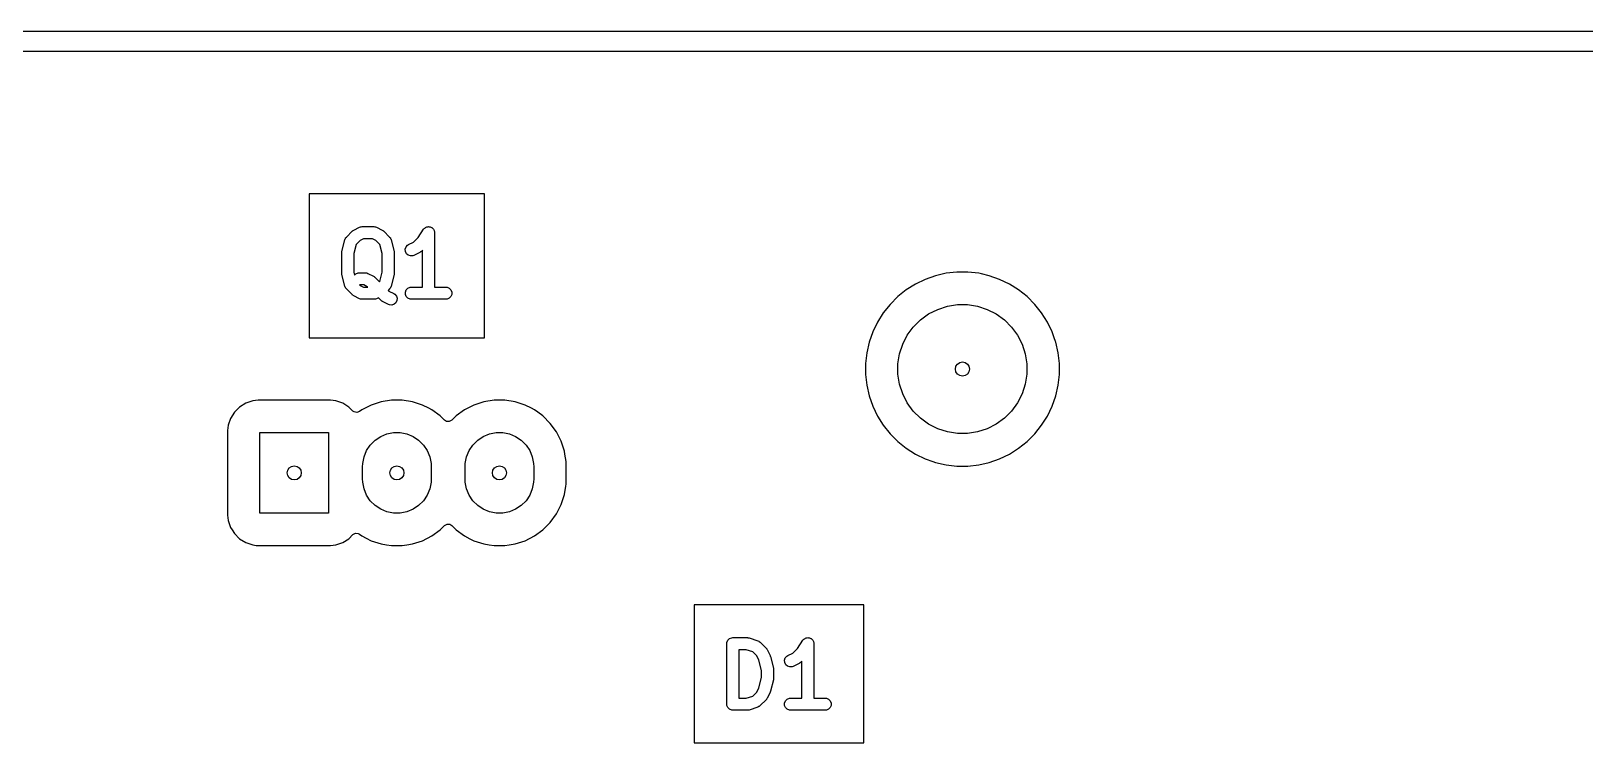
# Model space of a CAD drawing. Extents: x 20 to 124, y -124 to -20.
# Drawn here: x 55.82 to 94.28, y -37.62 to -20 of the extents above; entities that cross this region are included whole.
import ezdxf

# ---------------------------------------------------------------- set-up
doc = ezdxf.new("R2010")
doc.units = 0
doc.layers.add('BLACK', color=7, linetype='CONTINUOUS')
doc.layers.add('WHITE', color=7, linetype='CONTINUOUS')

msp = doc.modelspace()

# ---------------------------------------------------------------- linework, layer by layer
at = {"layer": 'BLACK', "linetype": 'CONTINUOUS'}
for p, q in [((20.6245, -20.5005), (123.3755, -20.5005)), ((67.044786, -24.032484), (62.70251, -24.032484)), ((62.70251, -24.032484), (62.70251, -27.59091)), ((67.044786, -27.59091), (67.044786, -24.032484)), ((63.626076, -25.099048), (63.768934, -24.956191)), ((63.768934, -24.956191), (63.780435, -24.946752)), ((63.780435, -24.946752), (63.783032, -24.943758)), ((63.783032, -24.943758), (63.787545, -24.940917)), ((63.787545, -24.940917), (63.791665, -24.937536)), ((63.791665, -24.937536), (63.795324, -24.93602)), ((63.795324, -24.93602), (63.807918, -24.928093)), ((63.807918, -24.928093), (63.950774, -24.856664)), ((63.950774, -24.856664), (63.978238, -24.846155)), ((63.978238, -24.846155), (63.983612, -24.845773)), ((63.983612, -24.845773), (63.988593, -24.84371)), ((63.988593, -24.84371), (64.017857, -24.840828)), ((64.017857, -24.840828), (64.303571, -24.840828)), ((64.303571, -24.840828), (64.332835, -24.84371)), ((64.332835, -24.84371), (64.337815, -24.845773)), ((64.337815, -24.845773), (64.34319, -24.846155)), ((64.34319, -24.846155), (64.370653, -24.856664)), ((64.370653, -24.856664), (64.51351, -24.928093)), ((64.51351, -24.928093), (64.526103, -24.93602)), ((64.526103, -24.93602), (64.529763, -24.937536)), ((64.529763, -24.937536), (64.533882, -24.940917)), ((64.533882, -24.940917), (64.538396, -24.943758)), ((64.538396, -24.943758), (64.540992, -24.946751)), ((64.540992, -24.946751), (64.552494, -24.956191)), ((64.552494, -24.956191), (64.695351, -25.099048)), ((65.401287, -25.109551), (65.535907, -24.907623)), ((65.535907, -24.907623), (65.535973, -24.907542)), ((65.535973, -24.907542), (65.535994, -24.907492)), ((65.535994, -24.907492), (65.536105, -24.90738)), ((65.536105, -24.90738), (65.554537, -24.884872)), ((65.554537, -24.884872), (65.566879, -24.876606)), ((65.566879, -24.876606), (65.577378, -24.866108)), ((65.577378, -24.866108), (65.590954, -24.860484)), ((65.590954, -24.860484), (65.603167, -24.852306)), ((65.603167, -24.852306), (65.617728, -24.849393)), ((65.617728, -24.849393), (65.63145, -24.84371)), ((65.63145, -24.84371), (65.646147, -24.84371)), ((65.646147, -24.84371), (65.660557, -24.840828)), ((65.660557, -24.840828), (65.675127, -24.84371)), ((65.675127, -24.84371), (65.689978, -24.84371)), ((65.689978, -24.84371), (65.703552, -24.849332)), ((65.703552, -24.849332), (65.717971, -24.852185)), ((65.717971, -24.852185), (65.730331, -24.860425)), ((65.730331, -24.860425), (65.74405, -24.866108)), ((65.74405, -24.866108), (65.754439, -24.876497)), ((65.754439, -24.876497), (65.76667, -24.884651)), ((65.76667, -24.884651), (65.774935, -24.896993)), ((65.774935, -24.896993), (65.785434, -24.907492)), ((65.785434, -24.907492), (65.791057, -24.921068)), ((65.791057, -24.921068), (65.799236, -24.933281)), ((65.799236, -24.933281), (65.802148, -24.947843)), ((65.802148, -24.947843), (65.807832, -24.961564)), ((65.807832, -24.961564), (65.810683, -24.990516)), ((65.810683, -24.990516), (65.810714, -24.99067)), ((65.810714, -24.99067), (65.810703, -24.990722)), ((65.810703, -24.990722), (65.810714, -24.990828)), ((65.810714, -24.990828), (65.810714, -26.340828)), ((63.515193, -25.454448), (63.586621, -25.168734)), ((63.586621, -25.168734), (63.596514, -25.141043)), ((63.596514, -25.141043), (63.603152, -25.132083)), ((63.603152, -25.132083), (63.607421, -25.121778)), ((63.607421, -25.121778), (63.626076, -25.099048)), ((63.867586, -25.281802), (63.810714, -25.509291)), ((63.963853, -25.185534), (63.867586, -25.281802)), ((64.053267, -25.140828), (63.963853, -25.185534)), ((64.268161, -25.140828), (64.053267, -25.140828)), ((64.357574, -25.185535), (64.268161, -25.140828)), ((64.45384, -25.281801), (64.357574, -25.185535)), ((64.510714, -25.509292), (64.45384, -25.281801)), ((64.695351, -25.099048), (64.714006, -25.121778)), ((64.714006, -25.121778), (64.718273, -25.132081)), ((64.718273, -25.132081), (64.724913, -25.141042)), ((64.724913, -25.141042), (64.734806, -25.168733)), ((64.734806, -25.168733), (64.806235, -25.454447)), ((65.083321, -25.400639), (65.101828, -25.345116)), ((65.101828, -25.345116), (65.140175, -25.300901)), ((65.140175, -25.300901), (65.165061, -25.285236)), ((65.165061, -25.285236), (65.286146, -25.224692)), ((65.286146, -25.224692), (65.401287, -25.109551)), ((63.510714, -25.490828), (63.511216, -25.485724)), ((63.510714, -25.990828), (63.510714, -25.490828)), ((63.510891, -25.483537), (63.51251, -25.472586)), ((63.511216, -25.485724), (63.510891, -25.483537)), ((63.51251, -25.472586), (63.513596, -25.461564)), ((63.513596, -25.461564), (63.514443, -25.459519)), ((63.514443, -25.459519), (63.515193, -25.454448)), ((63.810714, -25.509291), (63.810714, -25.972364)), ((64.510714, -25.972363), (64.510714, -25.509292)), ((64.806235, -25.454447), (64.806985, -25.459519)), ((64.806985, -25.459519), (64.807832, -25.461564)), ((64.807832, -25.461564), (64.808917, -25.472583)), ((64.808917, -25.472583), (64.810537, -25.483536)), ((64.810537, -25.483536), (64.810211, -25.485724)), ((64.810211, -25.485724), (64.810714, -25.490828)), ((64.810714, -25.490828), (64.810714, -25.990828)), ((65.08747, -25.459019), (65.083321, -25.400639)), ((65.113644, -25.511368), (65.08747, -25.459019)), ((65.157859, -25.549715), (65.113644, -25.511368)), ((65.213382, -25.568222), (65.157859, -25.549715)), ((65.271762, -25.564073), (65.213382, -25.568222)), ((65.299225, -25.553564), (65.271762, -25.564073)), ((65.442082, -25.482135), (65.299225, -25.553564)), ((65.454675, -25.474207), (65.442082, -25.482135)), ((65.458335, -25.472692), (65.454675, -25.474207)), ((65.462454, -25.46931), (65.458335, -25.472692)), ((65.466968, -25.46647), (65.462454, -25.46931)), ((65.469564, -25.463476), (65.466968, -25.46647)), ((65.481066, -25.454037), (65.469564, -25.463476)), ((65.510714, -25.424389), (65.481066, -25.454037)), ((65.510714, -26.340828), (65.510714, -25.424389)), ((63.511216, -25.995931), (63.510714, -25.990828)), ((63.510891, -25.998119), (63.511216, -25.995931)), ((63.51251, -26.009069), (63.510891, -25.998119)), ((63.513596, -26.020092), (63.51251, -26.009069)), ((63.514443, -26.022136), (63.513596, -26.020092)), ((63.515193, -26.027208), (63.514443, -26.022136)), ((63.586621, -26.312922), (63.515193, -26.027208)), ((63.810714, -25.972364), (63.828509, -26.043547)), ((63.828509, -26.043547), (63.863092, -26.008965)), ((63.863092, -26.008965), (63.917164, -25.986567)), ((63.917164, -25.986567), (63.946428, -25.983685)), ((63.946428, -25.983685), (64.089285, -25.983685)), ((64.089285, -25.983685), (64.118549, -25.986567)), ((64.118549, -25.986567), (64.123529, -25.98863)), ((64.123529, -25.98863), (64.128904, -25.989012)), ((64.128904, -25.989012), (64.156367, -25.999521)), ((64.156367, -25.999521), (64.299224, -26.07095)), ((64.299224, -26.07095), (64.311817, -26.078877)), ((64.311817, -26.078877), (64.315477, -26.080393)), ((64.315477, -26.080393), (64.319596, -26.083774)), ((64.319596, -26.083774), (64.32411, -26.086615)), ((64.32411, -26.086615), (64.326706, -26.089608)), ((64.326706, -26.089608), (64.338208, -26.099048)), ((64.338208, -26.099048), (64.446427, -26.207267)), ((64.45384, -26.199854), (64.510714, -25.972363)), ((64.806235, -26.027209), (64.734806, -26.312923)), ((64.806985, -26.022136), (64.806235, -26.027209)), ((64.807832, -26.020092), (64.806985, -26.022136)), ((64.808917, -26.009072), (64.807832, -26.020092)), ((64.810537, -25.99812), (64.808917, -26.009072)), ((64.810714, -25.990828), (64.810211, -25.995931)), ((64.810211, -25.995931), (64.810537, -25.99812)), ((77.954917, -26.146234), (77.712005, -26.263214)), ((78.209397, -26.057187), (77.954917, -26.146234)), ((78.209405, -26.057184), (78.209397, -26.057187)), ((78.472268, -25.997188), (78.209405, -26.057184)), ((78.47228, -25.997186), (78.472268, -25.997188)), ((78.740186, -25.967), (78.47228, -25.997186)), ((78.740191, -25.967), (78.740186, -25.967)), ((79.009809, -25.967), (78.740191, -25.967)), ((79.009813, -25.967), (79.009809, -25.967)), ((79.277719, -25.997186), (79.009813, -25.967)), ((79.277728, -25.997187), (79.277719, -25.997186)), ((79.277732, -25.997188), (79.277728, -25.997187)), ((79.343446, -26.012187), (79.277732, -25.997188)), ((79.540594, -26.057184), (79.343446, -26.012187)), ((79.540602, -26.057187), (79.540594, -26.057184)), ((79.795082, -26.146234), (79.540602, -26.057187)), ((80.037994, -26.263214), (79.795082, -26.146234)), ((63.596514, -26.340613), (63.586621, -26.312922)), ((63.603153, -26.349573), (63.596514, -26.340613)), ((63.607421, -26.359877), (63.603153, -26.349573)), ((63.626076, -26.382608), (63.607421, -26.359877)), ((63.768934, -26.525466), (63.626076, -26.382608)), ((63.780438, -26.534907), (63.768934, -26.525466)), ((63.783033, -26.537899), (63.780438, -26.534907)), ((63.787542, -26.540737), (63.783033, -26.537899)), ((64.053875, -26.283685), (63.951417, -26.283685)), ((63.951417, -26.283685), (63.963853, -26.296121)), ((63.963853, -26.296121), (64.053267, -26.340828)), ((64.053267, -26.340828), (64.155724, -26.340828)), ((64.143288, -26.328392), (64.053875, -26.283685)), ((64.155724, -26.340828), (64.143288, -26.328392)), ((64.446427, -26.207267), (64.45384, -26.199854)), ((64.695351, -26.382608), (64.658559, -26.419399)), ((64.658559, -26.419399), (64.678138, -26.438978)), ((64.678138, -26.438978), (64.799224, -26.499521)), ((64.714006, -26.359877), (64.695351, -26.382608)), ((64.718272, -26.349575), (64.714006, -26.359877)), ((64.724913, -26.340614), (64.718272, -26.349575)), ((64.734806, -26.312923), (64.724913, -26.340614)), ((64.799224, -26.499521), (64.82411, -26.515186)), ((64.82411, -26.515186), (64.862456, -26.559401)), ((65.085025, -26.461564), (65.107423, -26.407492)), ((65.085025, -26.520092), (65.085025, -26.461564)), ((65.107423, -26.574164), (65.085025, -26.520092)), ((65.107423, -26.407492), (65.148807, -26.366108)), ((65.148807, -26.366108), (65.202879, -26.34371)), ((65.202879, -26.34371), (65.232143, -26.340828)), ((65.232143, -26.340828), (65.510714, -26.340828)), ((65.810714, -26.340828), (66.089286, -26.340828)), ((66.089286, -26.340828), (66.11855, -26.34371)), ((66.11855, -26.34371), (66.172622, -26.366108)), ((66.172622, -26.366108), (66.214006, -26.407492)), ((66.214006, -26.407492), (66.236404, -26.461564)), ((66.236404, -26.520092), (66.214006, -26.574164)), ((66.236404, -26.461564), (66.236404, -26.520092)), ((77.483712, -26.406661), (77.272915, -26.574765)), ((77.712005, -26.263214), (77.483712, -26.406661)), ((80.037997, -26.263216), (80.037994, -26.263214)), ((80.266289, -26.406662), (80.037997, -26.263216)), ((80.477085, -26.574766), (80.266289, -26.406662)), ((63.791665, -26.544121), (63.787542, -26.540737)), ((63.795326, -26.545637), (63.791665, -26.544121)), ((63.807918, -26.553564), (63.795326, -26.545637)), ((63.950776, -26.624992), (63.807918, -26.553564)), ((63.978239, -26.635502), (63.950776, -26.624992)), ((63.983614, -26.635883), (63.978239, -26.635502)), ((63.988593, -26.637946), (63.983614, -26.635883)), ((64.017857, -26.640828), (63.988593, -26.637946)), ((64.303571, -26.640828), (64.017857, -26.640828)), ((64.332835, -26.637946), (64.303571, -26.640828)), ((64.337813, -26.635883), (64.332835, -26.637946)), ((64.343189, -26.635502), (64.337813, -26.635883)), ((64.370653, -26.624992), (64.343189, -26.635502)), ((64.416809, -26.601913), (64.370653, -26.624992)), ((64.483219, -26.668323), (64.416809, -26.601913)), ((64.494725, -26.677766), (64.483219, -26.668323)), ((64.497318, -26.680756), (64.494725, -26.677766)), ((64.501823, -26.683592), (64.497318, -26.680756)), ((64.505949, -26.686978), (64.501823, -26.683592)), ((64.509612, -26.688495), (64.505949, -26.686978)), ((64.522203, -26.696421), (64.509612, -26.688495)), ((64.665061, -26.767849), (64.522203, -26.696421)), ((64.692524, -26.778359), (64.665061, -26.767849)), ((64.750904, -26.782507), (64.692524, -26.778359)), ((64.806427, -26.763999), (64.750904, -26.782507)), ((64.850642, -26.725652), (64.806427, -26.763999)), ((64.876816, -26.673303), (64.850642, -26.725652)), ((64.862456, -26.559401), (64.880964, -26.614923)), ((64.880964, -26.614923), (64.876816, -26.673303)), ((65.148807, -26.615548), (65.107423, -26.574164)), ((65.202879, -26.637946), (65.148807, -26.615548)), ((65.232143, -26.640828), (65.202879, -26.637946)), ((66.089286, -26.640828), (65.232143, -26.640828)), ((66.11855, -26.637946), (66.089286, -26.640828)), ((66.172622, -26.615548), (66.11855, -26.637946)), ((66.214006, -26.574164), (66.172622, -26.615548)), ((77.082265, -26.765415), (76.914161, -26.976212)), ((77.272915, -26.574765), (77.082265, -26.765415)), ((78.039002, -27.003276), (78.262707, -26.889293)), ((78.262707, -26.889293), (78.501487, -26.811708)), ((78.501487, -26.811708), (78.749465, -26.772432)), ((78.749465, -26.772432), (79.000535, -26.772432)), ((79.000535, -26.772432), (79.248513, -26.811708)), ((79.248513, -26.811708), (79.487293, -26.889293)), ((79.487293, -26.889293), (79.710998, -27.003276)), ((80.667734, -26.765415), (80.477085, -26.574766)), ((80.835838, -26.976211), (80.667734, -26.765415)), ((76.770714, -27.204505), (76.653734, -27.447417)), ((76.914161, -26.976212), (76.770714, -27.204505)), ((77.65835, -27.328383), (77.835883, -27.15085)), ((77.835883, -27.15085), (78.039002, -27.003276)), ((79.710998, -27.003276), (79.914117, -27.15085)), ((79.914117, -27.15085), (80.09165, -27.328383)), ((80.979284, -27.204503), (80.835838, -26.976211)), ((81.096267, -27.447421), (80.979284, -27.204503)), ((62.70251, -27.59091), (67.044786, -27.59091)), ((76.653734, -27.447417), (76.564687, -27.701897)), ((77.396793, -27.755207), (77.510776, -27.531502)), ((77.510776, -27.531502), (77.65835, -27.328383)), ((80.09165, -27.328383), (80.239224, -27.531502)), ((80.239224, -27.531502), (80.353207, -27.755207)), ((81.146476, -27.59091), (81.096267, -27.447421)), ((81.180099, -27.687001), (81.146476, -27.59091)), ((81.185316, -27.701909), (81.180099, -27.687001)), ((76.504686, -27.96478), (76.4745, -28.232686)), ((76.504688, -27.964768), (76.504686, -27.96478)), ((76.564684, -27.701905), (76.504688, -27.964768)), ((76.564687, -27.701897), (76.564684, -27.701905)), ((77.279932, -28.241965), (77.319208, -27.993987)), ((77.319208, -27.993987), (77.396793, -27.755207)), ((80.353207, -27.755207), (80.430792, -27.993987)), ((80.430792, -27.993987), (80.470068, -28.241965)), ((81.245312, -27.964768), (81.185316, -27.701909)), ((81.2755, -28.232691), (81.245312, -27.964768)), ((76.4745, -28.232686), (76.4745, -28.502313)), ((77.279932, -28.493035), (77.279932, -28.241965)), ((80.470068, -28.241965), (80.470068, -28.493035)), ((81.2755, -28.502309), (81.2755, -28.232691)), ((76.4745, -28.502313), (76.504686, -28.770219)), ((76.504686, -28.770219), (76.504688, -28.770231)), ((76.504688, -28.770231), (76.564684, -29.033094)), ((77.319208, -28.741013), (77.279932, -28.493035)), ((77.396793, -28.979793), (77.319208, -28.741013)), ((80.430792, -28.741013), (80.353207, -28.979793)), ((80.470068, -28.493035), (80.430792, -28.741013)), ((81.185316, -29.033091), (81.245312, -28.770232)), ((81.245312, -28.770232), (81.2755, -28.502309)), ((61.135476, -29.211711), (60.982737, -29.307684)), ((61.305745, -29.152131), (61.135476, -29.211711)), ((61.30575, -29.15213), (61.305745, -29.152131)), ((61.440039, -29.137), (61.30575, -29.15213)), ((61.440046, -29.137), (61.440039, -29.137)), ((63.229954, -29.137), (61.440046, -29.137)), ((63.22996, -29.137), (63.229954, -29.137)), ((63.364249, -29.15213), (63.22996, -29.137)), ((63.364254, -29.152131), (63.364249, -29.15213)), ((63.534523, -29.211711), (63.364254, -29.152131)), ((63.687262, -29.307684), (63.534523, -29.211711)), ((64.488506, -29.17764), (64.241423, -29.257922)), ((64.745098, -29.137), (64.488506, -29.17764)), ((64.745103, -29.137), (64.745098, -29.137)), ((65.004897, -29.137), (64.745103, -29.137)), ((65.004902, -29.137), (65.004897, -29.137)), ((65.261493, -29.17764), (65.004902, -29.137)), ((65.508576, -29.257922), (65.261493, -29.17764)), ((67.028506, -29.17764), (66.781423, -29.257922)), ((67.285098, -29.137), (67.028506, -29.17764)), ((67.285103, -29.137), (67.285098, -29.137)), ((67.544897, -29.137), (67.285103, -29.137)), ((67.544902, -29.137), (67.544897, -29.137)), ((67.801493, -29.17764), (67.544902, -29.137)), ((68.048576, -29.257922), (67.801493, -29.17764)), ((76.564684, -29.033094), (76.564687, -29.033102)), ((76.564687, -29.033102), (76.653734, -29.287582)), ((77.510776, -29.203498), (77.396793, -28.979793)), ((77.65835, -29.406617), (77.510776, -29.203498)), ((80.239224, -29.203498), (80.09165, -29.406617)), ((80.353207, -28.979793), (80.239224, -29.203498)), ((81.096267, -29.287579), (81.185316, -29.033091)), ((60.759211, -29.587976), (60.699631, -29.758245)), ((60.855184, -29.435237), (60.759211, -29.587976)), ((60.982737, -29.307684), (60.855184, -29.435237)), ((63.787654, -29.408076), (63.687262, -29.307684)), ((63.814359, -29.428367), (63.787654, -29.408076)), ((63.882413, -29.444193), (63.814359, -29.428367)), ((63.948219, -29.420714), (63.882413, -29.444193)), ((64.009946, -29.375867), (63.948219, -29.420714)), ((64.241423, -29.257922), (64.009946, -29.375867)), ((65.667764, -29.339034), (65.508576, -29.257922)), ((65.740051, -29.375866), (65.667764, -29.339034)), ((65.740053, -29.375867), (65.740051, -29.375866)), ((65.740054, -29.375868), (65.740053, -29.375867)), ((65.950225, -29.528566), (65.740054, -29.375868)), ((65.950231, -29.528571), (65.950225, -29.528566)), ((66.057319, -29.635659), (65.950231, -29.528571)), ((66.339768, -29.528571), (66.232681, -29.635659)), ((66.339774, -29.528566), (66.339768, -29.528571)), ((66.549945, -29.375868), (66.339774, -29.528566)), ((66.781423, -29.257922), (66.549945, -29.375868)), ((68.207764, -29.339034), (68.048576, -29.257922)), ((68.280051, -29.375866), (68.207764, -29.339034)), ((68.280053, -29.375867), (68.280051, -29.375866)), ((68.280054, -29.375868), (68.280053, -29.375867)), ((68.36177, -29.435238), (68.280054, -29.375868)), ((68.490229, -29.528569), (68.36177, -29.435238)), ((68.673931, -29.712271), (68.490229, -29.528569)), ((76.653734, -29.287582), (76.770714, -29.530494)), ((76.770714, -29.530494), (76.770716, -29.530497)), ((76.770716, -29.530497), (76.914162, -29.758789)), ((77.835883, -29.58415), (77.65835, -29.406617)), ((78.039002, -29.731724), (77.835883, -29.58415)), ((79.914117, -29.58415), (79.710998, -29.731724)), ((80.09165, -29.406617), (79.914117, -29.58415)), ((80.835838, -29.758789), (80.979284, -29.530497)), ((80.979284, -29.530497), (81.096267, -29.287579)), ((60.69963, -29.75825), (60.6845, -29.892539)), ((60.6845, -29.892539), (60.6845, -31.98246)), ((60.699631, -29.758245), (60.69963, -29.75825)), ((61.485, -31.9375), (61.485, -29.9375)), ((61.485, -29.9375), (63.185, -29.9375)), ((63.185, -29.9375), (63.185, -31.9375)), ((64.474313, -30.037867), (64.628258, -29.974101)), ((64.628258, -29.974101), (64.791685, -29.941593)), ((64.791685, -29.941593), (64.958315, -29.941593)), ((64.958315, -29.941593), (65.121742, -29.974101)), ((65.121742, -29.974101), (65.275687, -30.037867)), ((66.101666, -29.66416), (66.057319, -29.635659)), ((66.171358, -29.669144), (66.101666, -29.66416)), ((66.232681, -29.635659), (66.171358, -29.669144)), ((67.014313, -30.037867), (67.168258, -29.974101)), ((67.168258, -29.974101), (67.331685, -29.941593)), ((67.331685, -29.941593), (67.498315, -29.941593)), ((67.498315, -29.941593), (67.661742, -29.974101)), ((67.661742, -29.974101), (67.815687, -30.037867)), ((68.826634, -29.922449), (68.673931, -29.712271)), ((68.901787, -30.069945), (68.826634, -29.922449)), ((76.914162, -29.758789), (77.082266, -29.969585)), ((77.082266, -29.969585), (77.272915, -30.160234)), ((78.262707, -29.845707), (78.039002, -29.731724)), ((78.501487, -29.923292), (78.262707, -29.845707)), ((78.749465, -29.962568), (78.501487, -29.923292)), ((79.000535, -29.962568), (78.749465, -29.962568)), ((79.248513, -29.923292), (79.000535, -29.962568)), ((79.487293, -29.845707), (79.248513, -29.923292)), ((79.710998, -29.731724), (79.487293, -29.845707)), ((80.477085, -30.160234), (80.667734, -29.969585)), ((80.667734, -29.969585), (80.835838, -29.758789)), ((64.125367, -30.386813), (64.217941, -30.248266)), ((64.217941, -30.248266), (64.335766, -30.130441)), ((64.335766, -30.130441), (64.474313, -30.037867)), ((65.275687, -30.037867), (65.414234, -30.130441)), ((65.414234, -30.130441), (65.532059, -30.248266)), ((65.532059, -30.248266), (65.624633, -30.386813)), ((66.665367, -30.386813), (66.757941, -30.248266)), ((66.757941, -30.248266), (66.875766, -30.130441)), ((66.875766, -30.130441), (67.014313, -30.037867)), ((67.815687, -30.037867), (67.954234, -30.130441)), ((67.954234, -30.130441), (68.072059, -30.248266)), ((68.072059, -30.248266), (68.164633, -30.386813)), ((68.944577, -30.153923), (68.901787, -30.069945)), ((68.944577, -30.153925), (68.944577, -30.153923)), ((68.944579, -30.153928), (68.944577, -30.153925)), ((69.02486, -30.401007), (68.944579, -30.153928)), ((77.272915, -30.160234), (77.483711, -30.328338)), ((77.483711, -30.328338), (77.712003, -30.471784)), ((80.037997, -30.471784), (80.266289, -30.328338)), ((80.266289, -30.328338), (80.477085, -30.160234)), ((64.025, -30.7875), (64.029093, -30.704185)), ((64.029093, -30.704185), (64.061601, -30.540758)), ((64.061601, -30.540758), (64.125367, -30.386813)), ((65.624633, -30.386813), (65.688399, -30.540758)), ((65.688399, -30.540758), (65.720907, -30.704185)), ((65.720907, -30.704185), (65.725, -30.7875)), ((66.565, -30.7875), (66.569093, -30.704185)), ((66.569093, -30.704185), (66.601601, -30.540758)), ((66.601601, -30.540758), (66.665367, -30.386813)), ((68.164633, -30.386813), (68.228399, -30.540758)), ((68.228399, -30.540758), (68.260907, -30.704185)), ((68.260907, -30.704185), (68.265, -30.7875)), ((69.03607, -30.471785), (69.02486, -30.401007)), ((69.0655, -30.657597), (69.03607, -30.471785)), ((69.0655, -31.217402), (69.0655, -30.657597)), ((77.712003, -30.471784), (77.954921, -30.588767)), ((77.954921, -30.588767), (78.146049, -30.655645)), ((78.146049, -30.655645), (78.209397, -30.677812)), ((78.209397, -30.677812), (78.209405, -30.677815)), ((78.209405, -30.677815), (78.209408, -30.677815)), ((78.209408, -30.677815), (78.209409, -30.677816)), ((78.209409, -30.677816), (78.472268, -30.737812)), ((78.472268, -30.737812), (78.740187, -30.767999)), ((78.740187, -30.767999), (78.740188, -30.768)), ((78.740188, -30.768), (78.740191, -30.768)), ((78.740191, -30.768), (79.009812, -30.768)), ((79.009812, -30.767999), (79.277732, -30.737812)), ((79.009812, -30.768), (79.009812, -30.767999)), ((79.277732, -30.737812), (79.540591, -30.677816)), ((79.540591, -30.677816), (79.795079, -30.588767)), ((79.795079, -30.588767), (80.037997, -30.471784)), ((64.025, -31.0875), (64.025, -30.7875)), ((64.029093, -31.170815), (64.025, -31.0875)), ((65.725, -31.0875), (65.720907, -31.170815)), ((65.725, -30.7875), (65.725, -31.0875)), ((66.565, -31.0875), (66.565, -30.7875)), ((66.569093, -31.170815), (66.565, -31.0875)), ((68.265, -31.0875), (68.260907, -31.170815)), ((68.265, -30.7875), (68.265, -31.0875)), ((64.061601, -31.334242), (64.029093, -31.170815)), ((64.125367, -31.488187), (64.061601, -31.334242)), ((64.217941, -31.626734), (64.125367, -31.488187)), ((65.624633, -31.488187), (65.532059, -31.626734)), ((65.688399, -31.334242), (65.624633, -31.488187)), ((65.720907, -31.170815), (65.688399, -31.334242)), ((66.601601, -31.334242), (66.569093, -31.170815)), ((66.665367, -31.488187), (66.601601, -31.334242)), ((66.757941, -31.626734), (66.665367, -31.488187)), ((68.164633, -31.488187), (68.072059, -31.626734)), ((68.228399, -31.334242), (68.164633, -31.488187)), ((68.260907, -31.170815), (68.228399, -31.334242)), ((68.944579, -31.721072), (69.02486, -31.473993)), ((69.02486, -31.473993), (69.057433, -31.268331)), ((69.057433, -31.268331), (69.0655, -31.217402)), ((64.335766, -31.744559), (64.217941, -31.626734)), ((64.474313, -31.837133), (64.335766, -31.744559)), ((64.628258, -31.900899), (64.474313, -31.837133)), ((64.791685, -31.933407), (64.628258, -31.900899)), ((65.121742, -31.900899), (64.958315, -31.933407)), ((65.275687, -31.837133), (65.121742, -31.900899)), ((65.414234, -31.744559), (65.275687, -31.837133)), ((65.532059, -31.626734), (65.414234, -31.744559)), ((66.875766, -31.744559), (66.757941, -31.626734)), ((67.014313, -31.837133), (66.875766, -31.744559)), ((67.168258, -31.900899), (67.014313, -31.837133)), ((67.331685, -31.933407), (67.168258, -31.900899)), ((67.661742, -31.900899), (67.498315, -31.933407)), ((67.815687, -31.837133), (67.661742, -31.900899)), ((67.954234, -31.744559), (67.815687, -31.837133)), ((68.072059, -31.626734), (67.954234, -31.744559)), ((68.826634, -31.952551), (68.944579, -31.721072)), ((60.6845, -31.98246), (60.69963, -32.116749)), ((60.69963, -32.116749), (60.699631, -32.116754)), ((60.699631, -32.116754), (60.759211, -32.287023)), ((60.759211, -32.287023), (60.796538, -32.346428)), ((63.185, -31.9375), (61.485, -31.9375)), ((64.958315, -31.933407), (64.791685, -31.933407)), ((65.950229, -32.346431), (66.057319, -32.239341)), ((66.057319, -32.239341), (66.118642, -32.205856)), ((66.118642, -32.205856), (66.188334, -32.21084)), ((66.188334, -32.21084), (66.232681, -32.239341)), ((66.232681, -32.239341), (66.339771, -32.346431)), ((67.498315, -31.933407), (67.331685, -31.933407)), ((68.490229, -32.346431), (68.673931, -32.162729)), ((68.673931, -32.162729), (68.826634, -31.952551)), ((60.796538, -32.346428), (60.855184, -32.439762)), ((60.855184, -32.439762), (60.982738, -32.567316)), ((60.982738, -32.567316), (61.135478, -32.663289)), ((61.135478, -32.663289), (61.305745, -32.722868)), ((63.364255, -32.722868), (63.534522, -32.663289)), ((63.534522, -32.663289), (63.687262, -32.567316)), ((63.687262, -32.567316), (63.787655, -32.466923)), ((63.787655, -32.466923), (63.848978, -32.433438)), ((63.848978, -32.433438), (63.91867, -32.438422)), ((63.91867, -32.438422), (63.948218, -32.454283)), ((63.948218, -32.454283), (64.009949, -32.499134)), ((64.009949, -32.499134), (64.119312, -32.554857)), ((64.119312, -32.554857), (64.241423, -32.617077)), ((64.241423, -32.617077), (64.241425, -32.617077)), ((64.241425, -32.617077), (64.241428, -32.617079)), ((64.241428, -32.617079), (64.488507, -32.69736)), ((65.261493, -32.69736), (65.508572, -32.617079)), ((65.508572, -32.617079), (65.740051, -32.499134)), ((65.740051, -32.499134), (65.950229, -32.346431)), ((66.339771, -32.346431), (66.549949, -32.499134)), ((66.549949, -32.499134), (66.683761, -32.567315)), ((66.683761, -32.567315), (66.781423, -32.617077)), ((66.781423, -32.617077), (66.781425, -32.617077)), ((66.781425, -32.617077), (66.781428, -32.617079)), ((66.781428, -32.617079), (67.028507, -32.69736)), ((67.801493, -32.69736), (68.048572, -32.617079)), ((68.048572, -32.617079), (68.280051, -32.499134)), ((68.280051, -32.499134), (68.490229, -32.346431)), ((61.305745, -32.722868), (61.30575, -32.722869)), ((61.30575, -32.722869), (61.396246, -32.733065)), ((61.396246, -32.733065), (61.44004, -32.737999)), ((61.44004, -32.737999), (61.440043, -32.738)), ((61.440043, -32.738), (61.440046, -32.738)), ((61.440046, -32.738), (63.229957, -32.738)), ((63.229957, -32.738), (63.229958, -32.737999)), ((63.229958, -32.737999), (63.297104, -32.730434)), ((63.297104, -32.730434), (63.364249, -32.722869)), ((63.364249, -32.722869), (63.364252, -32.722868)), ((63.364252, -32.722868), (63.364255, -32.722868)), ((64.488507, -32.69736), (64.620706, -32.718297)), ((64.620706, -32.718297), (64.745098, -32.738)), ((64.745098, -32.738), (64.745103, -32.738)), ((64.745103, -32.738), (65.004902, -32.738)), ((65.004902, -32.738), (65.118298, -32.720039)), ((65.118298, -32.720039), (65.261493, -32.69736)), ((67.028507, -32.69736), (67.160706, -32.718297)), ((67.160706, -32.718297), (67.285098, -32.738)), ((67.285098, -32.738), (67.285103, -32.738)), ((67.285103, -32.738), (67.544902, -32.738)), ((67.544902, -32.738), (67.658298, -32.720039)), ((67.658298, -32.720039), (67.801493, -32.69736)), ((76.434072, -34.207484), (72.237357, -34.207484)), ((72.237357, -34.207484), (72.237357, -37.623053)), ((76.434072, -37.623053), (76.434072, -34.207484)), ((73.042857, -35.165828), (73.045739, -35.136564)), ((73.042857, -36.665828), (73.042857, -35.165828)), ((73.045739, -35.136564), (73.068137, -35.082492)), ((73.068137, -35.082492), (73.109521, -35.041108)), ((73.109521, -35.041108), (73.163593, -35.01871)), ((73.163593, -35.01871), (73.192857, -35.015828)), ((73.192857, -35.015828), (73.55, -35.015828)), ((73.52566, -35.315828), (73.342857, -35.315828)), ((73.342857, -35.315828), (73.342857, -36.515828)), ((73.683258, -35.368361), (73.52566, -35.315828)), ((73.55, -35.015828), (73.564811, -35.017286)), ((73.564811, -35.017286), (73.568761, -35.017006)), ((73.568761, -35.017006), (73.573955, -35.018187)), ((73.573955, -35.018187), (73.579264, -35.01871)), ((73.579264, -35.01871), (73.582926, -35.020227)), ((73.582926, -35.020227), (73.597434, -35.023526)), ((73.597434, -35.023526), (73.81172, -35.094954)), ((73.783865, -35.468968), (73.683258, -35.368361)), ((73.81172, -35.094954), (73.838571, -35.106943)), ((73.838571, -35.106943), (73.842641, -35.110473)), ((73.842641, -35.110473), (73.847621, -35.112536)), ((73.847621, -35.112536), (73.870352, -35.131191)), ((73.870352, -35.131191), (74.013209, -35.274048)), ((74.013209, -35.274048), (74.022649, -35.28555)), ((74.022649, -35.28555), (74.025642, -35.288146)), ((74.025642, -35.288146), (74.02848, -35.292655)), ((74.02848, -35.292655), (74.031864, -35.296778)), ((74.031864, -35.296778), (74.03338, -35.30044)), ((74.03338, -35.30044), (74.041307, -35.313032)), ((74.041307, -35.313032), (74.112736, -35.455888)), ((74.675432, -35.399692), (74.790573, -35.284551)), ((74.790573, -35.284551), (74.925193, -35.082623)), ((74.925193, -35.082623), (74.925259, -35.082542)), ((74.925259, -35.082542), (74.92528, -35.082492)), ((74.92528, -35.082492), (74.925391, -35.08238)), ((74.925391, -35.08238), (74.943823, -35.059872)), ((74.943823, -35.059872), (74.956165, -35.051606)), ((74.956165, -35.051606), (74.966664, -35.041108)), ((74.966664, -35.041108), (74.98024, -35.035484)), ((74.98024, -35.035484), (74.992453, -35.027306)), ((74.992453, -35.027306), (75.007014, -35.024393)), ((75.007014, -35.024393), (75.020736, -35.01871)), ((75.020736, -35.01871), (75.035433, -35.01871)), ((75.035433, -35.01871), (75.049843, -35.015828)), ((75.049843, -35.015828), (75.064413, -35.01871)), ((75.064413, -35.01871), (75.079264, -35.01871)), ((75.079264, -35.01871), (75.092838, -35.024332)), ((75.092838, -35.024332), (75.107257, -35.027185)), ((75.107257, -35.027185), (75.119617, -35.035425)), ((75.119617, -35.035425), (75.133336, -35.041108)), ((75.133336, -35.041108), (75.143725, -35.051497)), ((75.143725, -35.051497), (75.155956, -35.059651)), ((75.155956, -35.059651), (75.164221, -35.071993)), ((75.164221, -35.071993), (75.17472, -35.082492)), ((75.17472, -35.082492), (75.180343, -35.096068)), ((75.180343, -35.096068), (75.188522, -35.108281)), ((75.188522, -35.108281), (75.191434, -35.122843)), ((75.191434, -35.122843), (75.197118, -35.136564)), ((75.197118, -35.136564), (75.199969, -35.165516)), ((75.199969, -35.165516), (75.2, -35.16567)), ((75.2, -35.16567), (75.199989, -35.165722)), ((75.199989, -35.165722), (75.2, -35.165828)), ((75.2, -35.165828), (75.2, -36.515828)), ((73.837044, -35.575327), (73.783865, -35.468968)), ((73.9, -35.827148), (73.837044, -35.575327)), ((74.112736, -35.455888), (74.113555, -35.45803)), ((74.113555, -35.45803), (74.1142, -35.4589)), ((74.1142, -35.4589), (74.118584, -35.471171)), ((74.118584, -35.471171), (74.123245, -35.483352)), ((74.123245, -35.483352), (74.123321, -35.484432)), ((74.123321, -35.484432), (74.124093, -35.486591)), ((74.124093, -35.486591), (74.195521, -35.772305)), ((74.472607, -35.575639), (74.491114, -35.520116)), ((74.476756, -35.634019), (74.472607, -35.575639)), ((74.50293, -35.686368), (74.476756, -35.634019)), ((74.491114, -35.520116), (74.529461, -35.475901)), ((74.547145, -35.724715), (74.50293, -35.686368)), ((74.529461, -35.475901), (74.554347, -35.460236)), ((74.602668, -35.743222), (74.547145, -35.724715)), ((74.554347, -35.460236), (74.675432, -35.399692)), ((74.661048, -35.739073), (74.602668, -35.743222)), ((74.688511, -35.728564), (74.661048, -35.739073)), ((74.831368, -35.657135), (74.688511, -35.728564)), ((74.843961, -35.649207), (74.831368, -35.657135)), ((74.847621, -35.647692), (74.843961, -35.649207)), ((74.85174, -35.64431), (74.847621, -35.647692)), ((74.856254, -35.64147), (74.85174, -35.64431)), ((74.85885, -35.638476), (74.856254, -35.64147)), ((74.870352, -35.629037), (74.85885, -35.638476)), ((74.9, -35.599389), (74.870352, -35.629037)), ((74.9, -36.515828), (74.9, -35.599389)), ((73.837044, -36.256328), (73.9, -36.004507)), ((73.9, -36.004507), (73.9, -35.827148)), ((74.195521, -36.059351), (74.124093, -36.345065)), ((74.195521, -35.772305), (74.19627, -35.777376)), ((74.19627, -36.054279), (74.195521, -36.059351)), ((74.19627, -35.777376), (74.197118, -35.779421)), ((74.197118, -36.052235), (74.19627, -36.054279)), ((74.197118, -35.779421), (74.198203, -35.790443)), ((74.198203, -36.041212), (74.197118, -36.052235)), ((74.198203, -35.790443), (74.199823, -35.801394)), ((74.199823, -36.030262), (74.198203, -36.041212)), ((74.199823, -35.801394), (74.199497, -35.803581)), ((74.199497, -35.803581), (74.2, -35.808685)), ((74.2, -36.022971), (74.199497, -36.028074)), ((74.199497, -36.028074), (74.199823, -36.030262)), ((74.2, -35.808685), (74.2, -36.022971)), ((73.342857, -36.515828), (73.525657, -36.515828)), ((73.525657, -36.515828), (73.683259, -36.463294)), ((73.683259, -36.463294), (73.783865, -36.362688)), ((73.783865, -36.362688), (73.837044, -36.256328)), ((74.028482, -36.538996), (74.025642, -36.54351)), ((74.031864, -36.534877), (74.028482, -36.538996)), ((74.033379, -36.531217), (74.031864, -36.534877)), ((74.041307, -36.518624), (74.033379, -36.531217)), ((74.112736, -36.375768), (74.041307, -36.518624)), ((74.113555, -36.373625), (74.112736, -36.375768)), ((74.1142, -36.372756), (74.113555, -36.373625)), ((74.118584, -36.360484), (74.1142, -36.372756)), ((74.123245, -36.348304), (74.118584, -36.360484)), ((74.123321, -36.347223), (74.123245, -36.348304)), ((74.124093, -36.345065), (74.123321, -36.347223)), ((74.538093, -36.541108), (74.592165, -36.51871)), ((74.592165, -36.51871), (74.621429, -36.515828)), ((74.621429, -36.515828), (74.9, -36.515828)), ((75.2, -36.515828), (75.478572, -36.515828)), ((75.478572, -36.515828), (75.507836, -36.51871)), ((75.507836, -36.51871), (75.561908, -36.541108)), ((73.045739, -36.695092), (73.042857, -36.665828)), ((73.068137, -36.749164), (73.045739, -36.695092)), ((73.109521, -36.790548), (73.068137, -36.749164)), ((73.163593, -36.812946), (73.109521, -36.790548)), ((73.192857, -36.815828), (73.163593, -36.812946)), ((73.55, -36.815828), (73.192857, -36.815828)), ((73.564805, -36.814369), (73.55, -36.815828)), ((73.56876, -36.814651), (73.564805, -36.814369)), ((73.573961, -36.813468), (73.56876, -36.814651)), ((73.579264, -36.812946), (73.573961, -36.813468)), ((73.582921, -36.81143), (73.579264, -36.812946)), ((73.597434, -36.808131), (73.582921, -36.81143)), ((73.81172, -36.736703), (73.597434, -36.808131)), ((73.838571, -36.724715), (73.81172, -36.736703)), ((73.842642, -36.721183), (73.838571, -36.724715)), ((73.847622, -36.719121), (73.842642, -36.721183)), ((73.870352, -36.700466), (73.847622, -36.719121)), ((74.013209, -36.557608), (73.870352, -36.700466)), ((74.022647, -36.546106), (74.013209, -36.557608)), ((74.025642, -36.54351), (74.022647, -36.546106)), ((74.474311, -36.636564), (74.496709, -36.582492)), ((74.474311, -36.695092), (74.474311, -36.636564)), ((74.496709, -36.749164), (74.474311, -36.695092)), ((74.496709, -36.582492), (74.538093, -36.541108)), ((74.538093, -36.790548), (74.496709, -36.749164)), ((74.592165, -36.812946), (74.538093, -36.790548)), ((74.621429, -36.815828), (74.592165, -36.812946)), ((75.478572, -36.815828), (74.621429, -36.815828)), ((75.507836, -36.812946), (75.478572, -36.815828)), ((75.561908, -36.790548), (75.507836, -36.812946)), ((75.561908, -36.541108), (75.603292, -36.582492)), ((75.603292, -36.749164), (75.561908, -36.790548)), ((75.603292, -36.582492), (75.62569, -36.636564)), ((75.62569, -36.695092), (75.603292, -36.749164)), ((75.62569, -36.636564), (75.62569, -36.695092)), ((72.237357, -37.623053), (76.434072, -37.623053))]:
    msp.add_line(p, q, dxfattribs=at)
at = {"layer": 'BLACK'}
for centre in [(78.875, -28.3675), (62.335, -30.9375), (64.875, -30.9375), (67.415, -30.9375)]:
    msp.add_circle(centre, 0.175, dxfattribs=at)
at = {"layer": 'WHITE', "linetype": 'CONTINUOUS'}
msp.add_line((20, -20), (124, -20), dxfattribs=at)
at = {"layer": 'WHITE'}
for centre in [(78.875, -28.3675), (62.335, -30.9375), (64.875, -30.9375), (67.415, -30.9375)]:
    msp.add_circle(centre, 0.175, dxfattribs=at)

doc.saveas('drawing.dxf')
